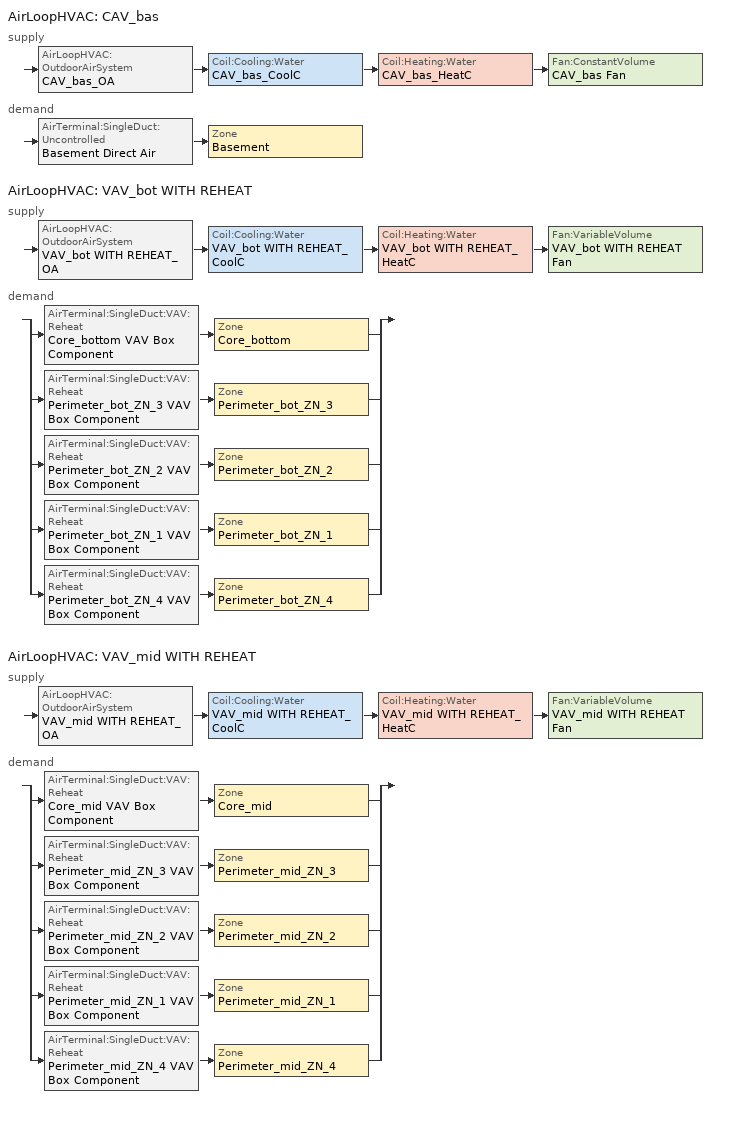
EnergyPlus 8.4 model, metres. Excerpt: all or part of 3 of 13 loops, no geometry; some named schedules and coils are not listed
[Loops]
AirLoopHVAC 'CAV_bas'
 supply: AirLoopHVAC:OutdoorAirSystem 'CAV_bas_OA' > Coil:Cooling:Water 'CAV_bas_CoolC' > Coil:Heating:Water 'CAV_bas_HeatC' > Fan:ConstantVolume 'CAV_bas Fan'
 demand: AirTerminal:SingleDuct:Uncontrolled 'Basement Direct Air' > Zone 'Basement'
AirLoopHVAC 'VAV_bot WITH REHEAT'
 supply: AirLoopHVAC:OutdoorAirSystem 'VAV_bot WITH REHEAT_OA' > Coil:Cooling:Water 'VAV_bot WITH REHEAT_CoolC' > Coil:Heating:Water 'VAV_bot WITH REHEAT_HeatC' > Fan:VariableVolume 'VAV_bot WITH REHEAT Fan'
 demand: split
  | AirTerminal:SingleDuct:VAV:Reheat 'Core_bottom VAV Box Component' > Zone 'Core_bottom'
  | AirTerminal:SingleDuct:VAV:Reheat 'Perimeter_bot_ZN_3 VAV Box Component' > Zone 'Perimeter_bot_ZN_3'
  | AirTerminal:SingleDuct:VAV:Reheat 'Perimeter_bot_ZN_2 VAV Box Component' > Zone 'Perimeter_bot_ZN_2'
  | AirTerminal:SingleDuct:VAV:Reheat 'Perimeter_bot_ZN_1 VAV Box Component' > Zone 'Perimeter_bot_ZN_1'
  | AirTerminal:SingleDuct:VAV:Reheat 'Perimeter_bot_ZN_4 VAV Box Component' > Zone 'Perimeter_bot_ZN_4'
AirLoopHVAC 'VAV_mid WITH REHEAT'
 supply: AirLoopHVAC:OutdoorAirSystem 'VAV_mid WITH REHEAT_OA' > Coil:Cooling:Water 'VAV_mid WITH REHEAT_CoolC' > Coil:Heating:Water 'VAV_mid WITH REHEAT_HeatC' > Fan:VariableVolume 'VAV_mid WITH REHEAT Fan'
 demand: split
  | AirTerminal:SingleDuct:VAV:Reheat 'Core_mid VAV Box Component' > Zone 'Core_mid'
  | AirTerminal:SingleDuct:VAV:Reheat 'Perimeter_mid_ZN_3 VAV Box Component' > Zone 'Perimeter_mid_ZN_3'
  | AirTerminal:SingleDuct:VAV:Reheat 'Perimeter_mid_ZN_2 VAV Box Component' > Zone 'Perimeter_mid_ZN_2'
  | AirTerminal:SingleDuct:VAV:Reheat 'Perimeter_mid_ZN_1 VAV Box Component' > Zone 'Perimeter_mid_ZN_1'
  | AirTerminal:SingleDuct:VAV:Reheat 'Perimeter_mid_ZN_4 VAV Box Component' > Zone 'Perimeter_mid_ZN_4'
[Sizing:Zone] Zone Cooling Design Supply Air Temperature Input Method=SupplyAirTemperature; Zone Cooling Design Supply Air Temperature {C}=12.8; Zone Heating Design Supply Air Temperature Input Method=SupplyAirTemperature; Zone Heating Design Supply Air Temperature {C}=40; Zone Cooling Design Supply Air Humidity Ratio {kgWater/kgDryAir}=0.007; Zone Heating Design Supply Air Humidity Ratio {kgWater/kgDryAir}=0.008; Zone Heating Sizing Factor=0; Zone Cooling Sizing Factor=0; Cooling Design Air Flow Method=DesignDay; Cooling Design Air Flow Rate {m3/s}=0; Cooling Minimum Air Flow {m3/s}=0; Cooling Minimum Air Flow Fraction=0; Heating Design Air Flow Method=DesignDay; Heating Design Air Flow Rate {m3/s}=0
Name | Design Specification Outdoor Air Object
Basement | SZ DSOA Basement
Core_bottom | SZ DSOA Core_bottom
Core_mid | SZ DSOA Core_mid
Perimeter_bot_ZN_3 | SZ DSOA Perimeter_bot_ZN_3
Perimeter_bot_ZN_2 | SZ DSOA Perimeter_bot_ZN_2
Perimeter_bot_ZN_1 | SZ DSOA Perimeter_bot_ZN_1
Perimeter_bot_ZN_4 | SZ DSOA Perimeter_bot_ZN_4
Perimeter_mid_ZN_3 | SZ DSOA Perimeter_mid_ZN_3
Perimeter_mid_ZN_2 | SZ DSOA Perimeter_mid_ZN_2
Perimeter_mid_ZN_1 | SZ DSOA Perimeter_mid_ZN_1
Perimeter_mid_ZN_4 | SZ DSOA Perimeter_mid_ZN_4
[DesignSpecification:OutdoorAir] Outdoor Air Flow per Zone Floor Area {m3/s-m2}=0.000431773
Name | Outdoor Air Method | Outdoor Air Flow per Zone {m3/s} | Outdoor Air Flow per Person {m3/s-person}
SZ DSOA Basement; SZ DSOA Core_bottom; SZ DSOA Core_mid; SZ DSOA Perimeter_bot_ZN_3; SZ DSOA Perimeter_bot_ZN_2; SZ DSOA Perimeter_bot_ZN_1; SZ DSOA Perimeter_bot_ZN_4; SZ DSOA Perimeter_mid_ZN_3; SZ DSOA Perimeter_mid_ZN_2; SZ DSOA Perimeter_mid_ZN_1; SZ DSOA Perimeter_mid_ZN_4 | Flow/Area | 0
CM DSOA Core_bottom; CM DSOA Perimeter_bot_ZN_1; CM DSOA Perimeter_bot_ZN_2; CM DSOA Perimeter_bot_ZN_3; CM DSOA Perimeter_bot_ZN_4; CM DSOA Core_mid; CM DSOA Perimeter_mid_ZN_1; CM DSOA Perimeter_mid_ZN_2; CM DSOA Perimeter_mid_ZN_3; CM DSOA Perimeter_mid_ZN_4 | Sum |  | 1e-08
[Sizing:System] Type of Load to Size On=Sensible; Preheat Design Temperature {C}=7; Preheat Design Humidity Ratio {kgWater/kgDryAir}=0.008; Precool Design Temperature {C}=12.8; Precool Design Humidity Ratio {kgWater/kgDryAir}=0.008; Central Cooling Design Supply Air Temperature {C}=12.8; Type of Zone Sum to Use=Coincident; 100% Outdoor Air in Cooling=No; 100% Outdoor Air in Heating=No; Central Cooling Design Supply Air Humidity Ratio {kgWater/kgDryAir}=0.007; Central Heating Design Supply Air Humidity Ratio {kgWater/kgDryAir}=0.008; Cooling Supply Air Flow Rate Method=DesignDay; Cooling Supply Air Flow Rate {m3/s}=0; Heating Supply Air Flow Rate Method=DesignDay; Heating Supply Air Flow Rate {m3/s}=0; System Outdoor Air Method=ZoneSum; Zone Maximum Outdoor Air Fraction=1; Cooling Design Capacity Method=CoolingDesignCapacity; Cooling Design Capacity {W}=autosize; Heating Design Capacity Method=HeatingDesignCapacity; Heating Design Capacity {W}=autosize; Central Cooling Capacity Control Method=OnOff
Name | Design Outdoor Air Flow Rate {m3/s} | Central Heating Maximum System Air Flow Ratio | Central Heating Design Supply Air Temperature {C}
CAV_bas | AUTOSIZE | 1 | 40
VAV_bot WITH REHEAT | 2.53804 | 0.3 | 12.8
VAV_mid WITH REHEAT | 25.3803 | 0.3 | 12.8
[AirLoopHVAC] Design Supply Air Flow Rate {m3/s}=AUTOSIZE
CAV_bas; VAV_bot WITH REHEAT; VAV_mid WITH REHEAT
[SetpointManager:SingleZone:Reheat]
CAV_bas SupAirTemp Manager: Control Variable=Temperature; Minimum Supply Air Temperature {C}=10; Maximum Supply Air Temperature {C}=50; Control Zone=Basement; Setpoint Node or NodeList=CAV_bas Supply Equipment Outlet Node
[SetpointManager:OutdoorAirReset] Control Variable=Temperature; Setpoint at Outdoor Low Temperature {C}=15.6; Outdoor Low Temperature {C}=10; Setpoint at Outdoor High Temperature {C}=12.8; Outdoor High Temperature {C}=21.1
Name | Setpoint Node or NodeList
VAV_bot Supply Air Temperature Manager | VAV_bot WITH REHEAT Supply Equipment Outlet Node
VAV_mid Supply Air Temperature Manager | VAV_mid WITH REHEAT Supply Equipment Outlet Node
[SetpointManager:MixedAir] Control Variable=Temperature
Name | Setpoint Node or NodeList
CAV_bas_CoolC SAT Manager | CAV_bas_CoolC-CAV_HeatCNode
CAV_bas_HeatC SAT Manager | CAV_bas_HeatC-CAV_FanNode
CAV_bas_OAMixed Air Temp Manager | CAV_bas_OA-CAV_CoolCNode
VAV_bot WITH REHEAT_CoolC SAT Manager | VAV_bot WITH REHEAT_CoolC-VAV WITH REHEAT_HeatCNode
VAV_bot WITH REHEAT_HeatC SAT Manager | VAV_bot WITH REHEAT_HeatC-VAV WITH REHEAT FanNode
VAV_bot WITH REHEAT_OAMixed Air Temp Manager | VAV_bot WITH REHEAT_OA-VAV WITH REHEAT_CoolCNode
VAV_mid WITH REHEAT_CoolC SAT Manager | VAV_mid WITH REHEAT_CoolC-VAV WITH REHEAT_HeatCNode
VAV_mid WITH REHEAT_HeatC SAT Manager | VAV_mid WITH REHEAT_HeatC-VAV WITH REHEAT FanNode
VAV_mid WITH REHEAT_OAMixed Air Temp Manager | VAV_mid WITH REHEAT_OA-VAV WITH REHEAT_CoolCNode
[Controller:WaterCoil] Control Variable=Temperature; Actuator Variable=FLOW; Maximum Actuated Flow {m3/s}=AUTOSIZE; Minimum Actuated Flow {m3/s}=0
Name | Action | Controller Convergence Tolerance {deltaC}
CAV_bas_CoolC_Controller; VAV_bot WITH REHEAT_CoolC_Controller; VAV_mid WITH REHEAT_CoolC_Controller | REVERSE
CAV_bas_HeatC_Controller; VAV_bot WITH REHEAT_HeatC_Controller; VAV_mid WITH REHEAT_HeatC_Controller | NORMAL | 0.0001
[Controller:OutdoorAir] Maximum Outdoor Air Flow Rate {m3/s}=AUTOSIZE; Economizer Control Type=DifferentialDryBulb; Economizer Control Action Type=ModulateFlow; Lockout Type=NoLockout; Minimum Limit Type=FixedMinimum; Minimum Outdoor Air Schedule=MinOA_MotorizedDamper_Sched
Name | Minimum Outdoor Air Flow Rate {m3/s} | Mechanical Ventilation Controller
CAV_bas_OA_Controller | AUTOSIZE
VAV_bot WITH REHEAT_OA_Controller | 0 | VAV_bot WITH REHEAT_DCV
VAV_mid WITH REHEAT_OA_Controller | 0 | VAV_mid WITH REHEAT_DCV
[Controller:MechanicalVentilation] Availability Schedule=ALWAYS_ON; Demand Controlled Ventilation=Yes; System Outdoor Air Method=VentilationRateProcedure
Name | Zone 1 | Design Specification Outdoor Air Object Name 1 | Design Specification Zone Air Distribution Object Name 1 | Zone 2 | Design Specification Outdoor Air Object Name 2 | Design Specification Zone Air Distribution Object Name 2 | Zone 3 | Design Specification Outdoor Air Object Name 3 | Design Specification Zone Air Distribution Object Name 3 | Zone 4 | Design Specification Outdoor Air Object Name 4 | Design Specification Zone Air Distribution Object Name 4 | Zone 5 | Design Specification Outdoor Air Object Name 5 | Design Specification Zone Air Distribution Object Name 5
VAV_bot WITH REHEAT_DCV | Core_bottom | CM DSOA Core_bottom | CM DSZAD Core_bottom | Perimeter_bot_ZN_1 | CM DSOA Perimeter_bot_ZN_1 | CM DSZAD Perimeter_bot_ZN_1 | Perimeter_bot_ZN_2 | CM DSOA Perimeter_bot_ZN_2 | CM DSZAD Perimeter_bot_ZN_2 | Perimeter_bot_ZN_3 | CM DSOA Perimeter_bot_ZN_3 | CM DSZAD Perimeter_bot_ZN_3 | Perimeter_bot_ZN_4 | CM DSOA Perimeter_bot_ZN_4 | CM DSZAD Perimeter_bot_ZN_4
VAV_mid WITH REHEAT_DCV | Core_mid | CM DSOA Core_mid | CM DSZAD Core_mid | Perimeter_mid_ZN_1 | CM DSOA Perimeter_mid_ZN_1 | CM DSZAD Perimeter_mid_ZN_1 | Perimeter_mid_ZN_2 | CM DSOA Perimeter_mid_ZN_2 | CM DSZAD Perimeter_mid_ZN_2 | Perimeter_mid_ZN_3 | CM DSOA Perimeter_mid_ZN_3 | CM DSZAD Perimeter_mid_ZN_3 | Perimeter_mid_ZN_4 | CM DSOA Perimeter_mid_ZN_4 | CM DSZAD Perimeter_mid_ZN_4
[DesignSpecification:ZoneAirDistribution] Zone Air Distribution Effectiveness in Cooling Mode=1; Zone Air Distribution Effectiveness in Heating Mode=1
CM DSZAD Core_bottom; CM DSZAD Perimeter_bot_ZN_1; CM DSZAD Perimeter_bot_ZN_2; CM DSZAD Perimeter_bot_ZN_3; CM DSZAD Perimeter_bot_ZN_4; CM DSZAD Core_mid; CM DSZAD Perimeter_mid_ZN_1; CM DSZAD Perimeter_mid_ZN_2; CM DSZAD Perimeter_mid_ZN_3; CM DSZAD Perimeter_mid_ZN_4
[Zone equipment]
Basement: Basement Direct Air
Core_bottom: Core_bottom VAV Box Component
Core_mid: Core_mid VAV Box Component
Perimeter_bot_ZN_3: Perimeter_bot_ZN_3 VAV Box Component
Perimeter_bot_ZN_2: Perimeter_bot_ZN_2 VAV Box Component
Perimeter_bot_ZN_1: Perimeter_bot_ZN_1 VAV Box Component
Perimeter_bot_ZN_4: Perimeter_bot_ZN_4 VAV Box Component
Perimeter_mid_ZN_3: Perimeter_mid_ZN_3 VAV Box Component
Perimeter_mid_ZN_2: Perimeter_mid_ZN_2 VAV Box Component
Perimeter_mid_ZN_1: Perimeter_mid_ZN_1 VAV Box Component
Perimeter_mid_ZN_4: Perimeter_mid_ZN_4 VAV Box Component
[AirTerminal:SingleDuct:Uncontrolled]
Basement Direct Air: Availability Schedule=ALWAYS_ON; Maximum Air Flow Rate {m3/s}=AUTOSIZE
[AirTerminal:SingleDuct:VAV:Reheat] Availability Schedule=ALWAYS_ON; Maximum Air Flow Rate {m3/s}=AUTOSIZE; Zone Minimum Air Flow Input Method=Constant; Maximum Hot Water or Steam Flow Rate {m3/s}=AUTOSIZE; Minimum Hot Water or Steam Flow Rate {m3/s}=0; Convergence Tolerance=0.001; Damper Heating Action=reverse; Maximum Flow Fraction During Reheat=0.5; Maximum Reheat Air Temperature {C}=40
Name | Constant Minimum Air Flow Fraction | Reheat Coil
Core_bottom VAV Box Component | 0.285487 | Core_bottom VAV Box Reheat Coil
Core_mid VAV Box Component | 0.330482 | Core_mid VAV Box Reheat Coil
Perimeter_bot_ZN_3 VAV Box Component | 0.207935 | Perimeter_bot_ZN_3 VAV Box Reheat Coil
Perimeter_bot_ZN_2 VAV Box Component | 0.2 | Perimeter_bot_ZN_2 VAV Box Reheat Coil
Perimeter_bot_ZN_1 VAV Box Component | 0.2 | Perimeter_bot_ZN_1 VAV Box Reheat Coil
Perimeter_bot_ZN_4 VAV Box Component | 0.2 | Perimeter_bot_ZN_4 VAV Box Reheat Coil
Perimeter_mid_ZN_3 VAV Box Component | 0.235885 | Perimeter_mid_ZN_3 VAV Box Reheat Coil
Perimeter_mid_ZN_2 VAV Box Component | 0.2 | Perimeter_mid_ZN_2 VAV Box Reheat Coil
Perimeter_mid_ZN_1 VAV Box Component | 0.2 | Perimeter_mid_ZN_1 VAV Box Reheat Coil
Perimeter_mid_ZN_4 VAV Box Component | 0.2 | Perimeter_mid_ZN_4 VAV Box Reheat Coil
[Coil:Cooling:Water] Availability Schedule=ALWAYS_ON; Design Water Flow Rate {m3/s}=AUTOSIZE; Design Air Flow Rate {m3/s}=AUTOSIZE; Design Inlet Water Temperature {C}=AUTOSIZE; Design Inlet Air Temperature {C}=AUTOSIZE; Design Outlet Air Temperature {C}=AUTOSIZE; Design Inlet Air Humidity Ratio {kgWater/kgDryAir}=AUTOSIZE; Design Outlet Air Humidity Ratio {kgWater/kgDryAir}=AUTOSIZE; Type of Analysis=SimpleAnalysis; Heat Exchanger Configuration=CrossFlow
CAV_bas_CoolC; VAV_bot WITH REHEAT_CoolC; VAV_mid WITH REHEAT_CoolC
[Coil:Heating:Water] Availability Schedule=ALWAYS_ON; U-Factor Times Area Value {W/K}=AUTOSIZE; Maximum Water Flow Rate {m3/s}=AUTOSIZE; Performance Input Method=UFactorTimesAreaAndDesignWaterFlowRate; Rated Capacity {W}=AUTOSIZE; Rated Inlet Water Temperature {C}=82.2; Rated Inlet Air Temperature {C}=12.8; Rated Outlet Water Temperature {C}=71.1; Rated Outlet Air Temperature {C}=40
CAV_bas_HeatC; VAV_bot WITH REHEAT_HeatC; VAV_mid WITH REHEAT_HeatC
[Fan:ConstantVolume]
CAV_bas Fan: Availability Schedule=HVACOperationSchd; Fan Total Efficiency=0.6006; Pressure Rise {Pa}=1018.41; Maximum Flow Rate {m3/s}=AUTOSIZE; Motor Efficiency=0.924; Motor In Airstream Fraction=1
[Fan:VariableVolume] Availability Schedule=HVACOperationSchd; Maximum Flow Rate {m3/s}=AUTOSIZE; Fan Power Minimum Flow Rate Input Method=Fraction; Fan Power Minimum Flow Fraction=0.25; Motor In Airstream Fraction=1; Fan Power Coefficient 1=0.0408; Fan Power Coefficient 2=0.088; Fan Power Coefficient 3=-0.0729; Fan Power Coefficient 4=0.9437; Fan Power Coefficient 5=0
Name | Fan Total Efficiency | Pressure Rise {Pa} | Motor Efficiency
VAV_bot WITH REHEAT Fan | 0.61165 | 1314.72 | 0.941
VAV_mid WITH REHEAT Fan | 0.6253 | 1389.42 | 0.962
[ThermostatSetpoint:DualSetpoint] Heating Setpoint Temperature Schedule=HTGSETP_SCH_YES_OPTIMUM
Name | Cooling Setpoint Temperature Schedule
Basement_setpoint | Basement_CLGSETP_SCH_YES_OPTIMUM
Core_bottom_setpoint | Core_bottom_CLGSETP_SCH_YES_OPTIMUM
Core_mid_setpoint | Core_mid_CLGSETP_SCH_YES_OPTIMUM
Perimeter_bot_ZN_3_setpoint | Perimeter_bot_ZN_3_CLGSETP_SCH_YES_OPTIMUM
Perimeter_bot_ZN_2_setpoint | Perimeter_bot_ZN_2_CLGSETP_SCH_YES_OPTIMUM
Perimeter_bot_ZN_1_setpoint | Perimeter_bot_ZN_1_CLGSETP_SCH_YES_OPTIMUM
Perimeter_bot_ZN_4_setpoint | Perimeter_bot_ZN_4_CLGSETP_SCH_YES_OPTIMUM
Perimeter_mid_ZN_3_setpoint | Perimeter_mid_ZN_3_CLGSETP_SCH_YES_OPTIMUM
Perimeter_mid_ZN_2_setpoint | Perimeter_mid_ZN_2_CLGSETP_SCH_YES_OPTIMUM
Perimeter_mid_ZN_1_setpoint | Perimeter_mid_ZN_1_CLGSETP_SCH_YES_OPTIMUM
Perimeter_mid_ZN_4_setpoint | Perimeter_mid_ZN_4_CLGSETP_SCH_YES_OPTIMUM
[ZoneControl:Thermostat] Control Type Schedule=Dual Zone Control Type Sched
Name | Name | Control
Basement_Thermostat | Basement | Basement_setpoint
Core_bottom_Thermostat | Core_bottom | Core_bottom_setpoint
Core_mid_Thermostat | Core_mid | Core_mid_setpoint
Perimeter_bot_ZN_3_Thermostat | Perimeter_bot_ZN_3 | Perimeter_bot_ZN_3_setpoint
Perimeter_bot_ZN_2_Thermostat | Perimeter_bot_ZN_2 | Perimeter_bot_ZN_2_setpoint
Perimeter_bot_ZN_1_Thermostat | Perimeter_bot_ZN_1 | Perimeter_bot_ZN_1_setpoint
Perimeter_bot_ZN_4_Thermostat | Perimeter_bot_ZN_4 | Perimeter_bot_ZN_4_setpoint
Perimeter_mid_ZN_3_Thermostat | Perimeter_mid_ZN_3 | Perimeter_mid_ZN_3_setpoint
Perimeter_mid_ZN_2_Thermostat | Perimeter_mid_ZN_2 | Perimeter_mid_ZN_2_setpoint
Perimeter_mid_ZN_1_Thermostat | Perimeter_mid_ZN_1 | Perimeter_mid_ZN_1_setpoint
Perimeter_mid_ZN_4_Thermostat | Perimeter_mid_ZN_4 | Perimeter_mid_ZN_4_setpoint
[Schedule:Compact]
ALWAYS_ON: Through: 12/31, For: AllDays, Until: 24:00, 1
HVACOperationSchd: Through: 12/31, For: Weekdays SummerDesignDay, Until: 06:00, 0, Until: 22:00, 1, Until: 24:00, 0, For: Saturday WinterDesignDay, Until: 06:00, 0, Until: 18:00, 1, Until: 24:00, 0, For: Sunday Holidays AllOtherDays, Until: 24:00, 0
HTGSETP_SCH_YES_OPTIMUM: Through: 12/31, For: WinterDesignDay, Until: 05:00, 15.6, Until: 06:00, 17.6, Until: 07:00, 19.6, Until: 22:00, 21, Until: 24:00, 15.6, For: Weekdays, Until: 04:00, 15.6, Until: 05:00, 17.8, Until: 06:00, 20, Until: 22:00, 21, Until: 24:00, 15.6, For SummerDesignDay, Until: 24:00, 15.6, For: Saturday, Until: 04:00, 15.6, Until: 05:00, 17.8, Until: 06:00, 20, Until: 17:00, 21, Until: 24:00, 15.6, For: Sunday Holidays AllOtherDays, Until: 24:00, 15.6
MinOA_MotorizedDamper_Sched: Through: 12/31, For: Weekdays SummerDesignDay, Until: 07:00, 0, Until: 22:00, 1, Until: 24:00, 0, For: Saturday WinterDesignDay, Until: 07:00, 0, Until: 18:00, 1, Until: 24:00, 0, For: Sunday Holidays AllOtherDays, Until: 24:00, 0
Dual Zone Control Type Sched: Through: 12/31, For: AllDays, Until: 24:00, 4
